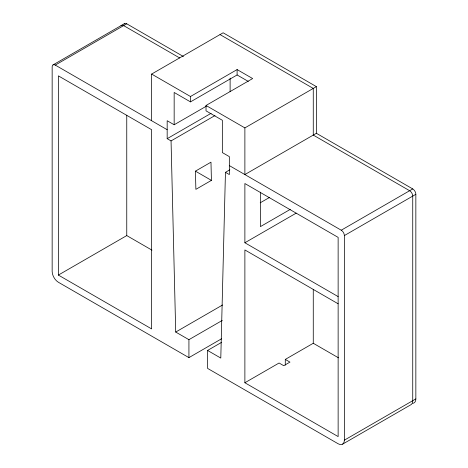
<?xml version="1.0" encoding="UTF-8"?>
<svg xmlns="http://www.w3.org/2000/svg" width="468" height="468" viewBox="0 0 468 468"><rect width="100%" height="100%" fill="white"/><g stroke="black" fill="none" stroke-linecap="round" stroke-linejoin="round"><path stroke-width="0.7" d="M229.846 169.785L225.453 172.323L220.791 358.073L207.576 350.444L207.576 368.392L338.136 443.769A8.793 5.078 60 0 0 344.349 440.177L415.847 398.9L415.847 194.308A4.393 2.539 60 0 0 412.735 188.926L316.374 133.292L244.881 174.564L244.881 127.904L316.374 86.627L316.374 133.292M53.065 64.876L124.558 23.599M221.639 338.738L188.926 357.622L58.371 282.251A8.793 5.078 60 0 1 52.153 271.481L52.153 66.889A4.393 2.539 60 0 1 55.265 65.093L126.758 23.815L183.444 56.54M151.626 120.726L151.626 74.067L223.119 32.789L316.374 86.627M151.626 74.067L190.482 96.502L237.106 69.58L252.65 78.554L206.025 105.47L206.025 110.857L222.341 120.276L222.341 152.58L229.338 156.622L229.338 174.57L225.453 172.323M222.271 320.428L188.926 339.674L175.716 332.052L171.054 140.915L167.17 138.674L167.17 120.726L174.16 124.763L174.16 92.459L190.482 101.884L237.106 74.962L248.297 81.426M174.16 124.763L206.224 106.254M167.17 138.674L211.126 113.297M171.054 140.915L215.011 115.537M211.419 180.373L195.876 189.347L195.431 171.148L210.974 162.174L211.419 180.373L195.408 171.13M58.371 275.073L151.626 328.91L151.626 129.7L58.371 75.863L58.371 275.073L126.758 235.585L151.96 250.14M260.22 202.808L269.545 197.426M290.265 209.383L260.424 226.611L260.424 192.155M338.136 303.785L244.881 249.941L244.881 382.748L338.136 436.585L338.136 237.381L244.881 183.538L244.881 242.763L296.168 213.151M229.338 165.596L341.242 230.203L412.735 188.926M175.716 332.052L222.575 304.996M344.349 440.177L344.349 235.585L415.847 194.308M207.576 350.444L221.417 342.453M244.881 382.748L279.074 363.01L283.737 365.701L289.949 362.109L285.287 359.418L285.287 365.163M285.287 359.418L313.267 343.266L338.469 357.815M342.529 444.202L410.916 404.721A8.793 5.078 60 0 0 412.735 400.696L412.735 196.104A4.393 2.539 60 0 0 409.629 190.716L313.267 135.082L313.267 88.423L220.013 34.585M179.706 57.973L123.651 25.611A4.393 2.539 60 0 0 120.96 25.851M206.025 105.47L244.881 127.904M55.265 65.093L167.17 129.7M244.881 242.763L338.136 296.607M313.267 289.271L313.267 343.266M237.106 69.58L237.106 74.962M230.116 78.103L230.116 91.746M190.482 96.502L190.482 101.884M188.926 339.674L188.926 357.622M126.758 115.186L126.758 235.585M341.242 230.203A4.393 2.539 60 0 1 344.349 235.585M124.067 24.055A4.393 2.539 60 0 1 126.758 23.815M415.847 398.9A8.793 5.078 60 0 1 412.735 403.322"/></g></svg>
